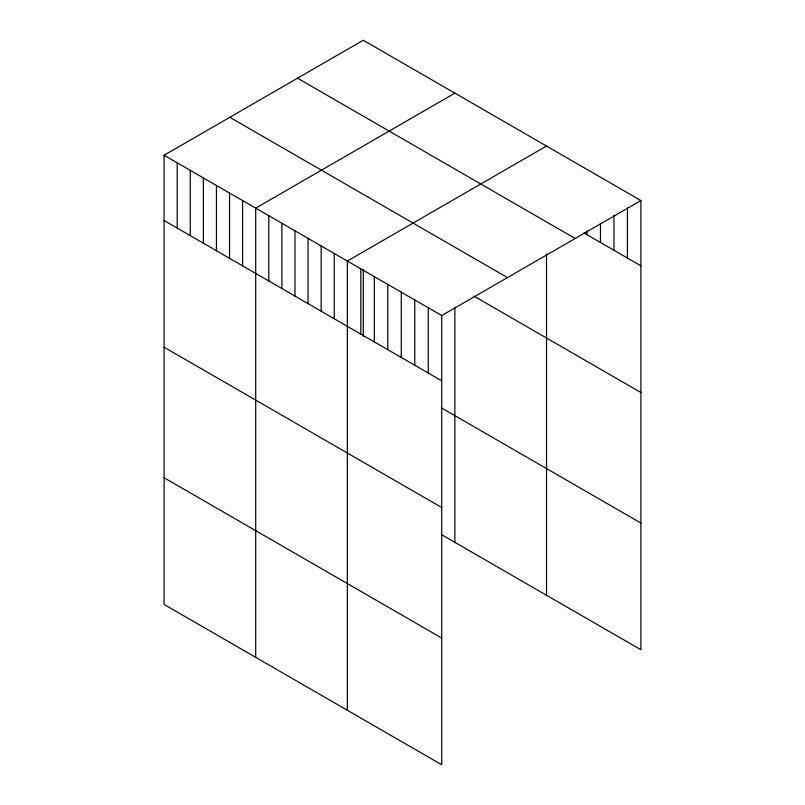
<?xml version="1.0" encoding="UTF-8"?>
<svg xmlns="http://www.w3.org/2000/svg" width="805" height="805" viewBox="0 0 805 805"><rect width="100%" height="100%" fill="white"/><g stroke="black" fill="none" stroke-linecap="round" stroke-linejoin="round"><path stroke-width="1.21" d="M164.089 155.244L441.734 315.54L441.734 764.75L164.089 604.454L164.089 155.244L363.266 40.25L640.911 200.546L640.911 649.756L441.804 534.802M454.885 93.149L255.708 208.143L255.708 657.353M546.514 146.047L347.337 261.041L347.337 710.252M441.734 315.54L640.911 200.546M583.856 232.887L640.911 265.821M297.538 78.196L575.183 238.491M229.817 117.299L507.462 277.594M474.024 296.17L640.911 392.518M164.089 220.52L441.734 380.815M441.804 408.105L640.911 523.059M164.089 347.217L441.734 507.512M164.089 477.757L441.734 638.053M627.427 207.821L627.427 258.033M613.943 215.106L613.943 250.254M600.46 223.639L600.46 242.466M586.966 230.914L586.966 234.678M546.514 253.957L546.514 595.257M454.885 307.711L454.885 542.359M428.25 307.752L428.25 373.027M414.766 299.973L414.766 365.249M401.272 292.185L401.272 357.46M387.789 284.396L387.789 349.672M374.305 276.608L374.305 341.884M363.266 269.876L363.266 336.399M360.821 268.83L360.821 334.105M334.246 253.484L334.246 318.76M321.155 245.928L321.155 311.203M308.063 238.371L308.063 303.646M294.982 230.814L294.982 296.089M281.891 223.257L281.891 288.532M268.8 215.7L268.8 280.975M242.617 200.586L242.617 265.861M229.536 193.029L229.536 258.304M216.444 185.472L216.444 250.747M203.353 177.915L203.353 243.191M190.262 170.358L190.262 235.634M177.181 162.801L177.181 228.077"/></g></svg>
